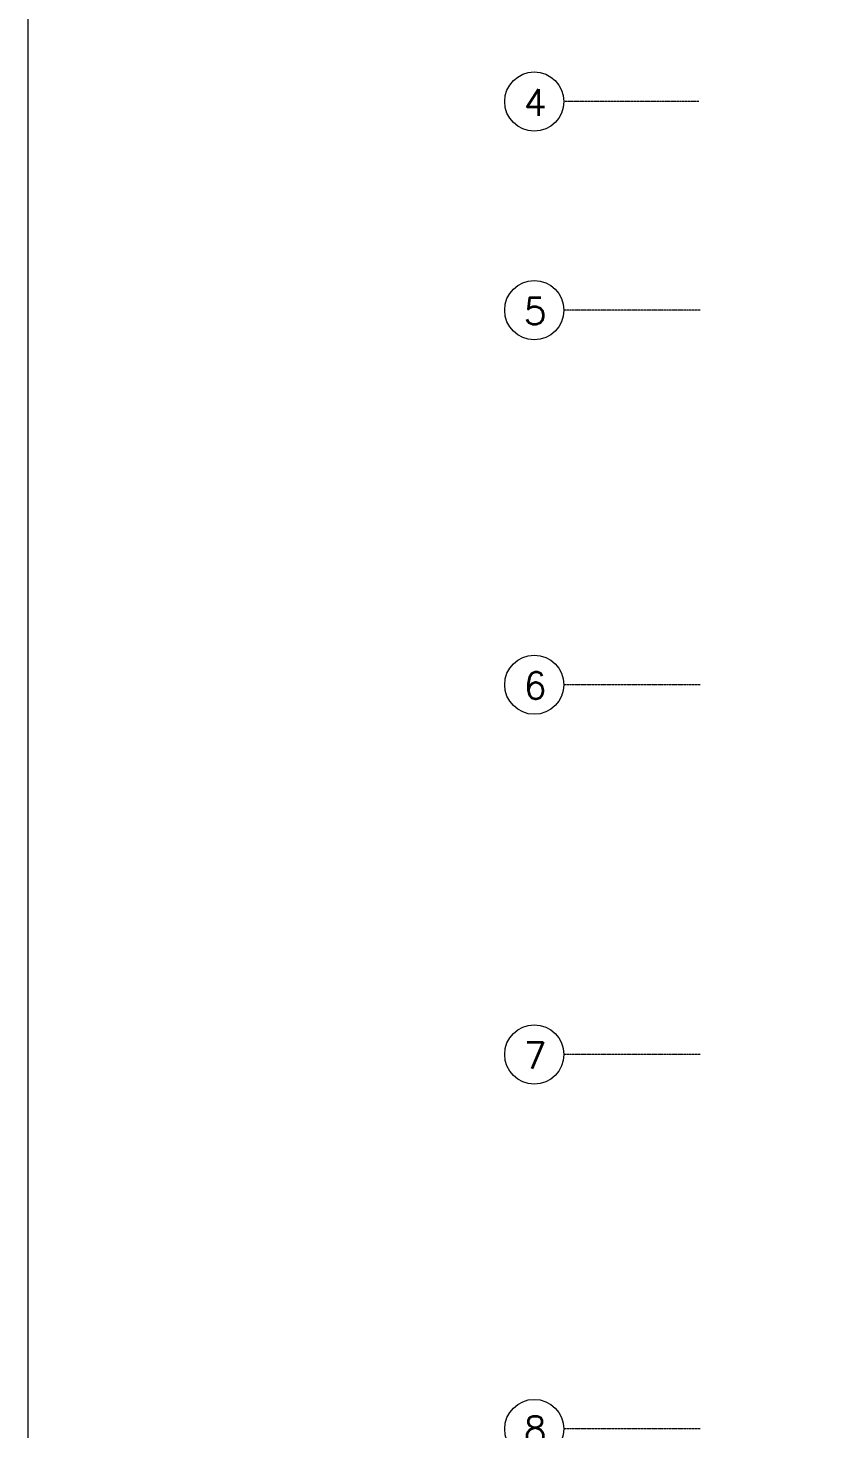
# Model space of a CAD drawing. Header units: millimetres. Extents: x 20 to 37377, y -2 to 80215.
# Drawn here: x 20 to 8375, y 51760 to 66536 of the extents above; entities that cross this region are included whole.
import ezdxf

# ---------------------------------------------------------------- set-up
doc = ezdxf.new("R2010")
doc.units = ezdxf.units.MM
doc.linetypes.add('ACAD_ISO04W100', pattern=[30, 24, -3, 0, -3])
for name, color, linetype, lineweight in [('A-ANNO-DIMS', 8, 'Continuous', 15), ('A-ANNO-GRID-LINE', 8, 'ACAD_ISO04W100', 20), ('A-ANNO-GRID-TEXT', 13, 'Continuous', 15), ('STR-Stair', 1, 'Continuous', 13)]:
    doc.layers.add(name, color=color, linetype=linetype, lineweight=lineweight)
doc.styles.add('ROMANS', font='romans.shx')

# ---------------------------------------------------------------- blocks, each defined once
blk = doc.blocks.new('STRG')
at = {"layer": 'A-ANNO-DIMS', "linetype": 'ACAD_ISO04W100'}
for p, q in [((19326.6, -1600659.7, -0.8), (17903.9, -1600659.7, -0.8)), ((19340.3, -1602859.7, -0.1), (17903.9, -1602859.7, -0.1)), ((19340.3, -1606809.7, -0.3), (17903.9, -1606809.7, -0.3)), ((19340.3, -1610709.7, -0.1), (17903.9, -1610709.7, -0.1)), ((19340.3, -1614659.7, -0.1), (17903.9, -1614659.7, -0.1))]:
    blk.add_line(p, q, dxfattribs=at)
at = {"layer": 'A-ANNO-GRID-TEXT'}
for centre in [(17591.7, -1600659.7), (17591.7, -1602859.7), (17591.7, -1606809.7, -0.3), (17591.7, -1610709.7), (17591.7, -1614659.7)]:
    blk.add_circle(centre, 312.3, dxfattribs=at)
at = {"layer": 'A-ANNO-GRID-TEXT', "style": 'ROMANS'}
for s, p in [('4', (17480.3, -1600810.5, 0.3)), ('5', (17480.3, -1603010.5, 0.3)), ('6', (17480.3, -1606960.5)), ('7', (17480.3, -1610860.5, 0.3)), ('8', (17480.3, -1614810.5, 0.3))]:
    blk.add_text(s, height=282.2, dxfattribs=at).set_placement(p)

msp = doc.modelspace()

# ---------------------------------------------------------------- linework, layer by layer
at = {"layer": 'STR-Stair', "linetype": 'ByBlock', "elevation": -0.7}
msp.add_lwpolyline([(20.4, 78441.8), (37377.2, 78441.8), (37377.2, -2.3), (20.4, -2.3)], close=True, dxfattribs=at)

# ---------------------------------------------------------------- block references
at = {"layer": 'A-ANNO-GRID-LINE'}
msp.add_blockref('STRG', (-12230.8, 1666419.6, -1.1), dxfattribs=at)

doc.saveas('drawing.dxf')
